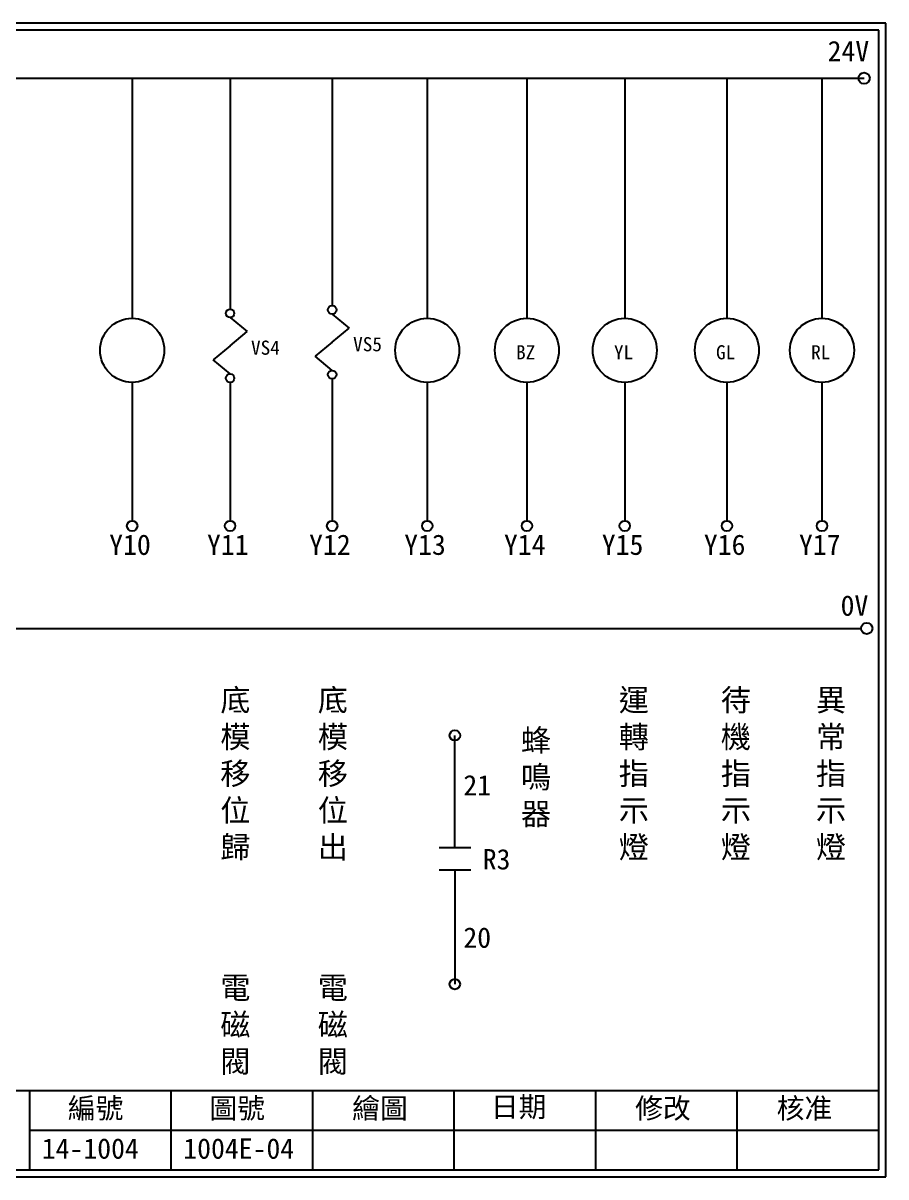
# Model space of a CAD drawing. Extents: x 926 to 1213, y 3 to 207.
# Drawn here: x 1060.3 to 1212.7, y 3 to 207 of the extents above; entities that cross this region are included whole.
import ezdxf

# ---------------------------------------------------------------- set-up
doc = ezdxf.new("R2010")
doc.units = 0
doc.layers.get('0').update_dxf_attribs({"linetype": 'CONTINUOUS'})
doc.layers.add('圖框層', color=7, linetype='CONTINUOUS')
doc.layers.add('標尺寸層', color=3, linetype='CONTINUOUS')
doc.styles.add('CNS', font='romanc.shx', dxfattribs={"bigfont": 'chineset.shx'})
doc.styles.add('STSL', font='kaiu.ttf')

msp = doc.modelspace()

# ---------------------------------------------------------------- linework, layer by layer
for p, q in [((1136.6, 61.26), (1136.59, 81.04)), ((1136.58, 57.28), (1136.58, 37.08))]:
    msp.add_line(p, q)
for centre in [(1208.88, 197.22), (1209.36, 99.96)]:
    msp.add_circle(centre, 1)
at = {"layer": '圖框層', "color": 7}
for p, q in [((1212.74, 206.97), (925.74, 206.97)), ((1212.74, 3), (1212.74, 206.97)), ((1211.49, 205.72), (926.99, 205.72)), ((1211.49, 4.25), (1211.49, 205.72)), ((926.99, 18.25), (1211.49, 18.25)), ((1061.49, 4.25), (1061.49, 18.25)), ((1086.49, 4.25), (1086.49, 18.25)), ((1111.49, 4.25), (1111.49, 18.25)), ((1136.49, 4.25), (1136.49, 18.25)), ((1161.49, 4.25), (1161.49, 18.25)), ((1186.49, 4.25), (1186.49, 18.25)), ((1061.49, 11.25), (1211.49, 11.25)), ((926.99, 4.25), (1211.49, 4.25)), ((925.74, 3), (1212.74, 3))]:
    msp.add_line(p, q, dxfattribs=at)
at = {"layer": '標尺寸層', "color": 7}
for p, q in [((930.28, 197.22), (1208.88, 197.22)), ((1079.58, 197.22), (1079.58, 154.78)), ((1096.87, 197.22), (1096.87, 156.41)), ((1114.91, 197.22), (1114.91, 157.03)), ((1131.71, 197.22), (1131.71, 154.78)), ((1149.32, 197.22), (1149.32, 154.78)), ((1166.61, 197.22), (1166.61, 154.78)), ((1184.65, 197.22), (1184.65, 154.78)), ((1201.45, 197.22), (1201.45, 154.78)), ((1114.91, 155.53), (1117.91, 153.04)), ((1096.87, 154.91), (1099.88, 152.42)), ((1114.91, 150.55), (1117.91, 153.04)), ((1096.87, 149.93), (1099.88, 152.42)), ((1096.87, 149.93), (1093.87, 147.44)), ((1114.91, 150.55), (1111.9, 148.06)), ((1096.87, 144.95), (1093.87, 147.44)), ((1114.91, 145.57), (1111.9, 148.06)), ((1079.58, 143.45), (1079.58, 119)), ((1096.87, 143.45), (1096.87, 119)), ((1114.91, 144.07), (1114.91, 119)), ((1131.71, 143.45), (1131.71, 119)), ((1149.32, 143.45), (1149.32, 119)), ((1166.61, 143.45), (1166.61, 119)), ((1184.65, 143.45), (1184.65, 119)), ((1201.45, 143.45), (1201.45, 119)), ((930.49, 99.96), (1208.36, 99.96)), ((1133.82, 61.26), (1139.39, 61.26)), ((1133.82, 57.28), (1139.39, 57.28))]:
    msp.add_line(p, q, dxfattribs=at)
for centre, radius in [((1096.87, 155.66), 0.751), ((1114.91, 156.28), 0.751), ((1079.58, 149.12), 5.66), ((1131.71, 149.12), 5.66), ((1149.32, 149.12), 5.66), ((1166.61, 149.12), 5.66), ((1184.65, 149.12), 5.66), ((1201.45, 149.12), 5.66), ((1096.87, 144.2), 0.751), ((1096.87, 144.2), 0.751), ((1114.91, 144.82), 0.751), ((1114.91, 144.82), 0.751), ((1079.58, 118.08), 0.92), ((1096.87, 118.08), 0.92), ((1114.91, 118.08), 0.92), ((1131.71, 118.08), 0.92), ((1149.32, 118.08), 0.92), ((1166.61, 118.08), 0.92), ((1184.65, 118.08), 0.92), ((1201.45, 118.08), 0.92), ((1136.59, 81.04), 0.92), ((1136.58, 37.08), 0.92)]:
    msp.add_circle(centre, radius, dxfattribs=at)

# ---------------------------------------------------------------- texts
at = {"layer": '圖框層', "color": 4, "style": 'STSL'}
for s, height, p in [('24V', 3.6, (1202.44, 200.22)), ('VS5', 2.5, (1118.61, 148.95)), ('VS4', 2.5, (1100.57, 148.34)), ('BZ', 2.5, (1147.4, 147.53)), ('YL', 2.5, (1164.69, 147.53)), ('GL', 2.5, (1182.73, 147.53)), ('RL', 2.5, (1199.53, 147.53)), ('Y10', 3.6, (1075.52, 112.96)), ('Y11', 3.6, (1092.8, 112.96)), ('Y12', 3.6, (1110.84, 112.96)), ('Y13', 3.6, (1127.64, 112.96)), ('Y14', 3.6, (1145.26, 112.96)), ('Y15', 3.6, (1162.55, 112.96)), ('Y16', 3.6, (1180.58, 112.96)), ('Y17', 3.6, (1197.38, 112.96)), ('0V', 3.6, (1204.74, 102.2)), ('21', 3.6, (1138.09, 70.44)), ('R3', 3.6, (1141.51, 57.36)), ('20', 3.6, (1138.09, 43.51)), ('編號', 3.6, (1068.21, 13.34)), ('圖號', 3.6, (1093.21, 13.34)), ('繪圖', 3.6, (1118.44, 13.34)), ('日期', 3.6, (1142.96, 13.59)), ('修改', 3.6, (1168.44, 13.34)), ('核准', 3.6, (1193.44, 13.34)), ('14-1004', 3.6, (1063.61, 6.22)), ('1004E-04', 3.6, (1088.61, 6.22))]:
    msp.add_text(s, height=height, dxfattribs=at).set_placement(p)
at = {"layer": '標尺寸層', "color": 7, "char_height": 3.9, "width": 2.8481, "attachment_point": 5, "style": 'CNS'}
for s, insert in [('{\\fDFKai-SB|b0|i0|c136|p65;底模移位歸}', (1097.81, 74.09)), ('{\\fDFKai-SB|b0|i0|c136|p65;底模移位出}', (1115.03, 74.09)), ('{\\fDFKai-SB|b0|i0|c136|p65;運轉指示燈}', (1168.21, 74.09)), ('{\\fDFKai-SB|b0|i0|c136|p65;待機指示燈}', (1186.24, 74.09)), ('{\\fDFKai-SB|b0|i0|c136|p65;異常指示燈}', (1203.04, 74.09)), ('{\\fDFKai-SB|b0|i0|c136|p65;蜂鳴器}', (1150.92, 73.48)), ('{\\fDFKai-SB|b0|i0|c136|p65;電磁閥}', (1097.81, 29.71)), ('{\\fDFKai-SB|b0|i0|c136|p65;電磁閥}', (1115.03, 29.71))]:
    msp.add_mtext(s, dxfattribs=dict(at, insert=insert))

doc.saveas('drawing.dxf')
